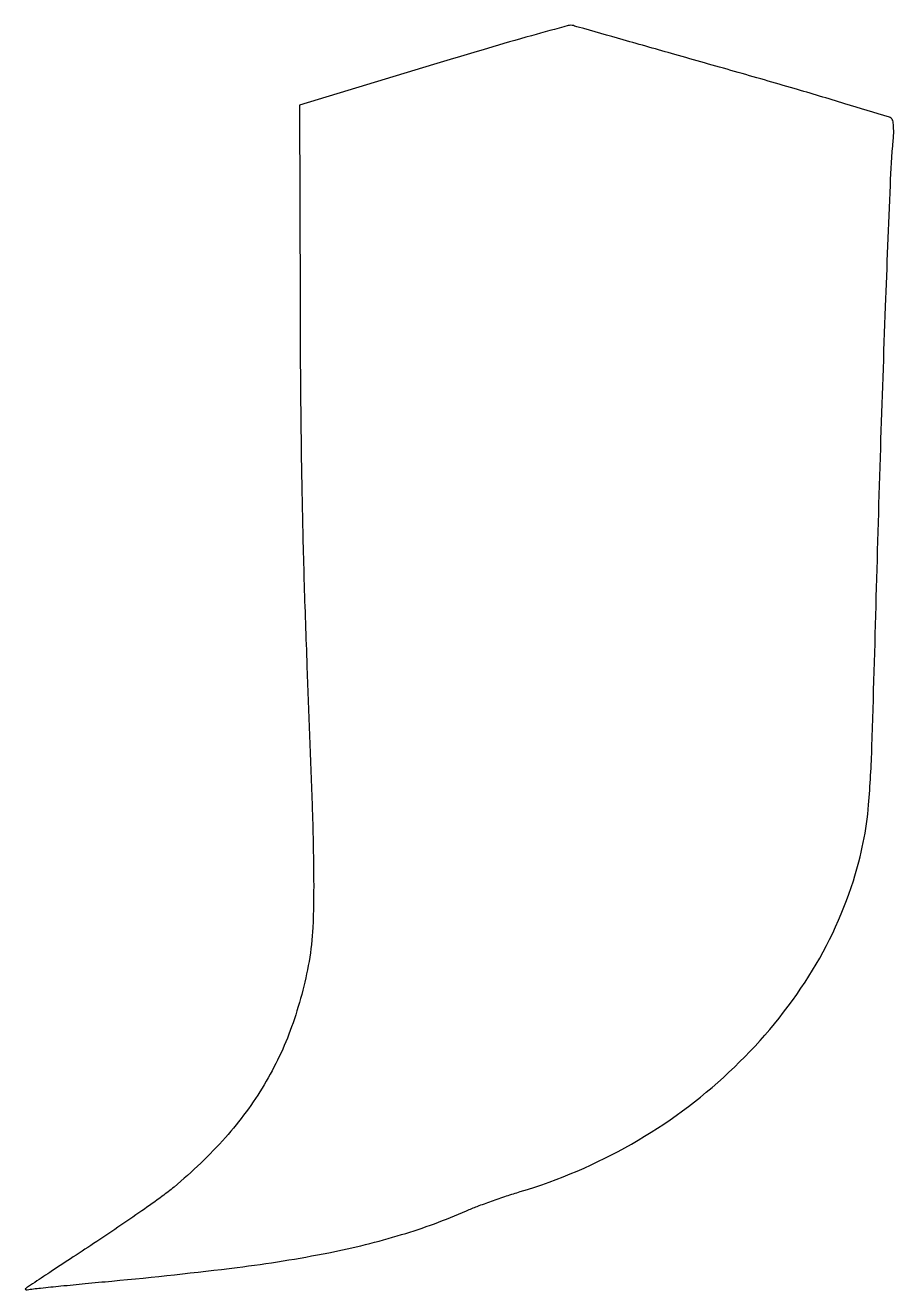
# Model space of a CAD drawing. Extents: x 0 to 283, y 0 to 411.
import ezdxf

# ---------------------------------------------------------------- set-up
doc = ezdxf.new("R2010")
doc.units = 0

msp = doc.modelspace()

# ---------------------------------------------------------------- linework, layer by layer
msp.add_lwpolyline([(133, 398.643263), (89.5, 385.421423), (89.652069, 320.960711, 0.001777), (89.844466, 288.427457, 0.002418), (90.264298, 259.081063, 0.002562), (90.941686, 231.171921, 0.002489), (91.910317, 203, -0.001236), (93.577327, 157.812952, -0.006872), (94.078986, 133.533358, -0.012619), (93.794867, 118.026237, -0.03336), (92.57426, 107, -0.04165), (86.914362, 85.741005, -0.048855), (78.012448, 66.885296, -0.04767), (65.413309, 49.749149, -0.03672), (48.713683, 33.616368, -0.016639), (44.889085, 30.639164, -0.003825), (38.23411, 25.882807, -0.003949), (30.477539, 20.519351, -0.003845), (22.568263, 15.230614, 0.000079), (15.016136, 10.26261, 0.000114), (8.351114, 5.874491, 0.000057), (2.690465, 2.144864, 0.001941), (1.35458, 1.257017, 0.019637), (0.402633, 0.563331, 0.559571), (0.432231, 0.314784, 0.138576), (0.945823, 0.233718, 0.004675), (3, 0.498511, -0.00893), (5.324025, 0.778007, -0.000609), (11.934375, 1.445341, -0.000871), (19.818381, 2.217681, -0.000654), (28.5, 3.041433, 0.007454), (69.202267, 7.462777, 0.018169), (98.989248, 12.252797, 0.023917), (122.676169, 18.13993, 0.030549), (143.780417, 25.903624, -0.012235), (147.280482, 27.338739, -0.005649), (151.89776, 29.041741, -0.005591), (156.794418, 30.723742, -0.007729), (161.226803, 32.115418, 0.057798), (197.427764, 47.602264, 0.057915), (229.096021, 70.955508, 0.059553), (253.807485, 100.251096, 0.068556), (269.533526, 133.238424, 0.026888), (272.760405, 145.658181, 0.029967), (274.493657, 157.911551, 0.012284), (275.559972, 176.920325, 0.00106), (276.98628, 225.5, -0.001142), (278.414346, 273.867141, -0.001322), (280.001494, 319.926457, -0.000932), (281.541383, 359.437901, -0.01234), (282.496509, 374, 0.01574), (282.625829, 376.200675, 0.019166), (282.602901, 378.264653, 0.018012), (282.456352, 379.975396, 0.113115), (282.160348, 380.794564, 0.177124), (281.248983, 381.484755, 0.000523), (266.762764, 385.910521, 0.002933), (250.30053, 390.81584, 0.001818), (230.913441, 396.392686, -0.000029), (211.444903, 401.917624, -0.000046), (194.721448, 406.66625, -0.000011), (180.059639, 410.831262, -0.001874), (178.5, 411.280674, 0.138443), (176.864854, 411.295657, 0.001236), (164.870589, 407.996217, 0.003931), (150.578088, 403.905237, 0.002109)], format="xyb", close=True)

doc.saveas('drawing.dxf')
